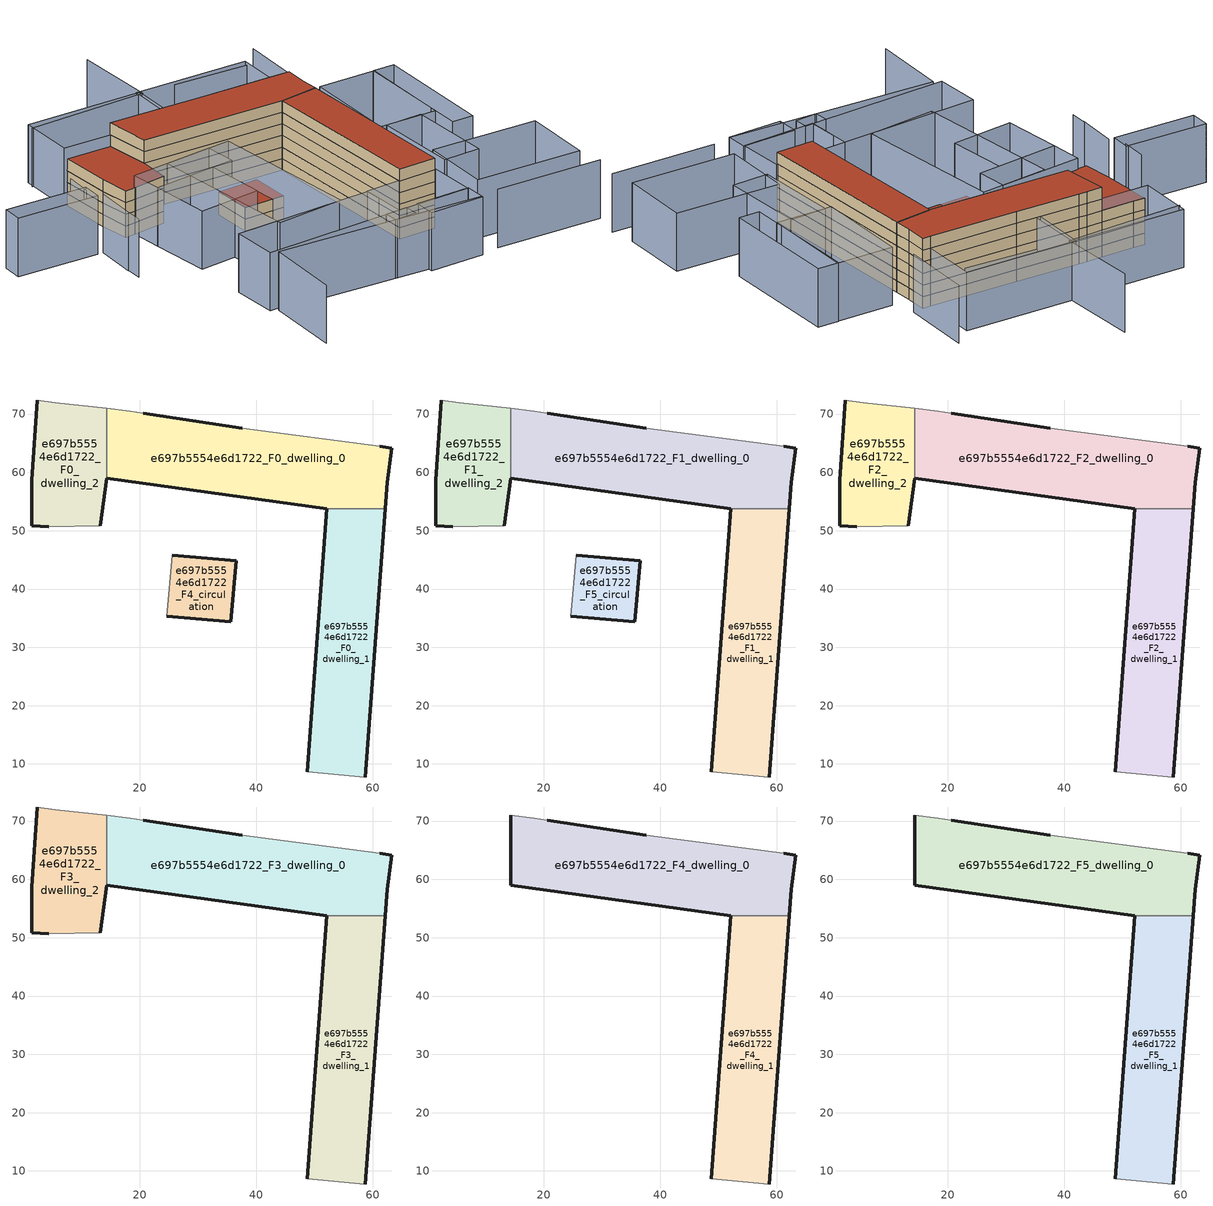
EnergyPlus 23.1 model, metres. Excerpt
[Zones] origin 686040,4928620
e697b5554e6d1722_F0_dwelling_0
 floor ground (EU_floor_Construction): 63.24,64.17 62.45,58.35 62.12,53.8 52.07,53.8 14.35,59.02 14.35,70.97 18.35,70.51 20.64,70.16 37.62,67.61 61.13,64.45 z0
 wall outside (EU_wall_Construction): 14.35,59.02 52.07,53.8 / 62.12,53.8 62.45,58.35 63.24,64.17 61.13,64.45 / 37.62,67.61 20.64,70.16 z0:3
 wall adiabatic (EU_wall_Construction): 20.64,70.16 18.35,70.51 14.35,70.97 / 61.13,64.45 37.62,67.61 z0:3
 wall to e697b5554e6d1722_F0_dwelling_2 (EU_wall_Construction): 14.35,70.97 14.35,59.02 z0:3
 wall to e697b5554e6d1722_F0_dwelling_1 (EU_wall_Construction): 52.07,53.8 62.12,53.8 z0:3
e697b5554e6d1722_F0_dwelling_1
 floor ground (EU_floor_Construction): 62.12,53.8 58.72,7.76 48.77,8.65 52.07,53.8 z0
 wall outside (EU_wall_Construction): 52.07,53.8 48.77,8.65 / 58.72,7.76 62.12,53.8 z0:3
 wall adiabatic (EU_wall_Construction): 48.77,8.65 58.72,7.76 z0:3
e697b5554e6d1722_F0_dwelling_2
 floor ground (EU_floor_Construction): 14.35,70.97 14.35,59.02 13.22,50.85 4.36,50.66 1.46,50.83 1.5,58.65 2.45,72.42 5.53,71.99 z0
 wall outside (EU_wall_Construction): 2.45,72.42 1.5,58.65 1.46,50.83 4.36,50.66 / 13.22,50.85 14.35,59.02 z0:3
 wall adiabatic (EU_wall_Construction): 14.35,70.97 5.53,71.99 2.45,72.42 / 4.36,50.66 13.22,50.85 z0:3
e697b5554e6d1722_F4_circulation
 floor ground (EU_floor_Construction): 36.51,44.84 35.57,34.35 24.66,35.33 25.6,45.82 z0
 wall outside (EU_wall_Construction): 24.66,35.33 35.57,34.35 36.51,44.84 25.6,45.82 z0:3
 wall adiabatic (EU_wall_Construction): 25.6,45.82 24.66,35.33 z0:3
e697b5554e6d1722_F1_dwelling_0
 floor to e697b5554e6d1722_F0_dwelling_0 (EU_floor_Construction): 63.24,64.17 62.45,58.35 62.12,53.8 52.07,53.8 14.35,59.02 14.35,70.97 18.35,70.51 20.64,70.16 37.62,67.61 61.13,64.45 z3
 wall outside (EU_wall_Construction): 14.35,59.02 52.07,53.8 / 62.12,53.8 62.45,58.35 63.24,64.17 61.13,64.45 / 37.62,67.61 20.64,70.16 z3:6
 wall adiabatic (EU_wall_Construction): 20.64,70.16 18.35,70.51 14.35,70.97 / 61.13,64.45 37.62,67.61 z3:6
 wall to e697b5554e6d1722_F1_dwelling_2 (EU_wall_Construction): 14.35,70.97 14.35,59.02 z3:6
 wall to e697b5554e6d1722_F1_dwelling_1 (EU_wall_Construction): 52.07,53.8 62.12,53.8 z3:6
e697b5554e6d1722_F1_dwelling_1
 floor to e697b5554e6d1722_F0_dwelling_1 (EU_floor_Construction): 62.12,53.8 58.72,7.76 48.77,8.65 52.07,53.8 z3
 wall outside (EU_wall_Construction): 52.07,53.8 48.77,8.65 / 58.72,7.76 62.12,53.8 z3:6
 wall adiabatic (EU_wall_Construction): 48.77,8.65 58.72,7.76 z3:6
e697b5554e6d1722_F1_dwelling_2
 floor to e697b5554e6d1722_F0_dwelling_2 (EU_floor_Construction): 14.35,70.97 14.35,59.02 13.22,50.85 4.36,50.66 1.46,50.83 1.5,58.65 2.45,72.42 5.53,71.99 z3
 wall outside (EU_wall_Construction): 2.45,72.42 1.5,58.65 1.46,50.83 4.36,50.66 / 13.22,50.85 14.35,59.02 z3:6
 wall adiabatic (EU_wall_Construction): 14.35,70.97 5.53,71.99 2.45,72.42 / 4.36,50.66 13.22,50.85 z3:6
e697b5554e6d1722_F5_circulation
 floor to e697b5554e6d1722_F4_circulation (EU_floor_Construction): 36.51,44.84 35.57,34.35 24.66,35.33 25.6,45.82 z3
 wall outside (EU_wall_Construction): 24.66,35.33 35.57,34.35 36.51,44.84 25.6,45.82 z3:6
 wall adiabatic (EU_wall_Construction): 25.6,45.82 24.66,35.33 z3:6
 roof outside (EU_roof_Construction): 35.57,34.35 36.51,44.84 25.6,45.82 24.66,35.33 z6
e697b5554e6d1722_F2_dwelling_0
 floor to e697b5554e6d1722_F1_dwelling_0 (EU_floor_Construction): 63.24,64.17 62.45,58.35 62.12,53.8 52.07,53.8 14.35,59.02 14.35,70.97 18.35,70.51 20.64,70.16 37.62,67.61 61.13,64.45 z6
 wall outside (EU_wall_Construction): 14.35,59.02 52.07,53.8 / 62.12,53.8 62.45,58.35 63.24,64.17 61.13,64.45 / 37.62,67.61 20.64,70.16 z6:9
 wall adiabatic (EU_wall_Construction): 20.64,70.16 18.35,70.51 14.35,70.97 / 61.13,64.45 37.62,67.61 z6:9
 wall to e697b5554e6d1722_F2_dwelling_2 (EU_wall_Construction): 14.35,70.97 14.35,59.02 z6:9
 wall to e697b5554e6d1722_F2_dwelling_1 (EU_wall_Construction): 52.07,53.8 62.12,53.8 z6:9
e697b5554e6d1722_F2_dwelling_1
 floor to e697b5554e6d1722_F1_dwelling_1 (EU_floor_Construction): 62.12,53.8 58.72,7.76 48.77,8.65 52.07,53.8 z6
 wall outside (EU_wall_Construction): 52.07,53.8 48.77,8.65 / 58.72,7.76 62.12,53.8 z6:9
 wall adiabatic (EU_wall_Construction): 48.77,8.65 58.72,7.76 z6:9
e697b5554e6d1722_F2_dwelling_2
 floor to e697b5554e6d1722_F1_dwelling_2 (EU_floor_Construction): 14.35,70.97 14.35,59.02 13.22,50.85 4.36,50.66 1.46,50.83 1.5,58.65 2.45,72.42 5.53,71.99 z6
 wall outside (EU_wall_Construction): 2.45,72.42 1.5,58.65 1.46,50.83 4.36,50.66 / 13.22,50.85 14.35,59.02 z6:9
 wall adiabatic (EU_wall_Construction): 14.35,70.97 5.53,71.99 2.45,72.42 / 4.36,50.66 13.22,50.85 z6:9
e697b5554e6d1722_F3_dwelling_0
 floor to e697b5554e6d1722_F2_dwelling_0 (EU_floor_Construction): 63.24,64.17 62.45,58.35 62.12,53.8 52.07,53.8 14.35,59.02 14.35,70.97 18.35,70.51 20.64,70.16 37.62,67.61 61.13,64.45 z9
 wall outside (EU_wall_Construction): 14.35,59.02 52.07,53.8 / 62.12,53.8 62.45,58.35 63.24,64.17 61.13,64.45 / 37.62,67.61 20.64,70.16 z9:12
 wall adiabatic (EU_wall_Construction): 20.64,70.16 18.35,70.51 14.35,70.97 / 61.13,64.45 37.62,67.61 z9:12
 wall to e697b5554e6d1722_F3_dwelling_2 (EU_wall_Construction): 14.35,70.97 14.35,59.02 z9:12
 wall to e697b5554e6d1722_F3_dwelling_1 (EU_wall_Construction): 52.07,53.8 62.12,53.8 z9:12
e697b5554e6d1722_F3_dwelling_1
 floor to e697b5554e6d1722_F2_dwelling_1 (EU_floor_Construction): 62.12,53.8 58.72,7.76 48.77,8.65 52.07,53.8 z9
 wall outside (EU_wall_Construction): 52.07,53.8 48.77,8.65 / 58.72,7.76 62.12,53.8 z9:12
 wall adiabatic (EU_wall_Construction): 48.77,8.65 58.72,7.76 z9:12
e697b5554e6d1722_F3_dwelling_2
 floor to e697b5554e6d1722_F2_dwelling_2 (EU_floor_Construction): 14.35,70.97 14.35,59.02 13.22,50.85 4.36,50.66 1.46,50.83 1.5,58.65 2.45,72.42 5.53,71.99 z9
 wall outside (EU_wall_Construction): 2.45,72.42 1.5,58.65 1.46,50.83 4.36,50.66 / 13.22,50.85 14.35,59.02 z9:12
 wall adiabatic (EU_wall_Construction): 14.35,70.97 5.53,71.99 2.45,72.42 / 4.36,50.66 13.22,50.85 z9:12
 roof outside (EU_roof_Construction): 13.22,50.85 14.35,59.02 14.35,70.97 5.53,71.99 2.45,72.42 1.5,58.65 1.46,50.83 4.36,50.66 z12
e697b5554e6d1722_F4_dwelling_0
 floor to e697b5554e6d1722_F3_dwelling_0 (EU_floor_Construction): 63.24,64.17 62.45,58.35 62.12,53.8 52.07,53.8 14.35,59.02 14.35,70.97 18.35,70.51 20.64,70.16 37.62,67.61 61.13,64.45 z12
 wall outside (EU_wall_Construction): 14.35,70.97 14.35,59.02 52.07,53.8 / 62.12,53.8 62.45,58.35 63.24,64.17 61.13,64.45 / 37.62,67.61 20.64,70.16 z12:15
 wall adiabatic (EU_wall_Construction): 20.64,70.16 18.35,70.51 14.35,70.97 / 61.13,64.45 37.62,67.61 z12:15
 wall to e697b5554e6d1722_F4_dwelling_1 (EU_wall_Construction): 52.07,53.8 62.12,53.8 z12:15
e697b5554e6d1722_F4_dwelling_1
 floor to e697b5554e6d1722_F3_dwelling_1 (EU_floor_Construction): 62.12,53.8 58.72,7.76 48.77,8.65 52.07,53.8 z12
 wall outside (EU_wall_Construction): 52.07,53.8 48.77,8.65 / 58.72,7.76 62.12,53.8 z12:15
 wall adiabatic (EU_wall_Construction): 48.77,8.65 58.72,7.76 z12:15
e697b5554e6d1722_F5_dwelling_0
 floor to e697b5554e6d1722_F4_dwelling_0 (EU_floor_Construction): 63.24,64.17 62.45,58.35 62.12,53.8 52.07,53.8 14.35,59.02 14.35,70.97 18.35,70.51 20.64,70.16 37.62,67.61 61.13,64.45 z15
 wall outside (EU_wall_Construction): 14.35,70.97 14.35,59.02 52.07,53.8 / 62.12,53.8 62.45,58.35 63.24,64.17 61.13,64.45 / 37.62,67.61 20.64,70.16 z15:18
 wall adiabatic (EU_wall_Construction): 20.64,70.16 18.35,70.51 14.35,70.97 / 61.13,64.45 37.62,67.61 z15:18
 wall to e697b5554e6d1722_F5_dwelling_1 (EU_wall_Construction): 52.07,53.8 62.12,53.8 z15:18
 roof outside (EU_roof_Construction): 62.12,53.8 62.45,58.35 63.24,64.17 61.13,64.45 37.62,67.61 20.64,70.16 18.35,70.51 14.35,70.97 14.35,59.02 52.07,53.8 z18
e697b5554e6d1722_F5_dwelling_1
 floor to e697b5554e6d1722_F4_dwelling_1 (EU_floor_Construction): 62.12,53.8 58.72,7.76 48.77,8.65 52.07,53.8 z15
 wall outside (EU_wall_Construction): 52.07,53.8 48.77,8.65 / 58.72,7.76 62.12,53.8 z15:18
 wall adiabatic (EU_wall_Construction): 48.77,8.65 58.72,7.76 z15:18
 roof outside (EU_roof_Construction): 58.72,7.76 62.12,53.8 52.07,53.8 48.77,8.65 z18
shading: 63.02,-9.55 91.05,-13.29 / -0.05,-21.57 3.24,-1.09 / 3.24,-1.09 57.83,-9.85 / -9.21,37.69 -9.95,33.1 / -7.61,48.3 -9.38,37.39 / -7.84,59.34 -9.05,52.56 / 66.15,64.35 69.01,83.46 / 61.99,77.74 42.82,81.03 / 36.14,104.19 34.28,82.57 / 34.28,82.57 2.83,85.27 / 57.88,-10.17 43.49,-8.79 / 43.49,-8.79 44.05,-2.96 / 44.05,-2.96 58.44,-4.35 / 58.44,-4.35 57.88,-10.17 / 34.74,-6.18 34.92,-2.6 / 34.92,-2.6 40.75,-2.89 / 40.75,-2.89 40.57,-6.47 / 40.57,-6.47 34.74,-6.18 / 38.56,-2.95 39.51,9.51 / 39.51,9.51 59.14,8.01 / 59.14,8.01 58.19,-4.45 / 58.19,-4.45 38.56,-2.95 / 93.31,12.06 90.63,-6.72 / 90.63,-6.72 62.71,-2.74 / 62.71,-2.74 65.39,16.05 / 65.39,16.05 93.31,12.06 / 2.36,12.05 39.48,9.39 / 39.48,9.39 38.6,-2.86 / 38.6,-2.86 1.48,-0.2 / 1.48,-0.2 2.36,12.05 / 65.85,32.85 75.58,32.05 / 75.58,32.05 73.73,9.52 / 73.73,9.52 64,10.32 / 64,10.32 65.85,32.85 / 32.57,50.41 31.9,9.97 / 31.9,9.97 13.53,10.27 / 13.53,10.27 14.2,50.71 / 14.2,50.71 32.57,50.41 / 3.93,26.71 4.21,42.72 / 4.21,42.72 20.92,42.42 / 20.92,42.42 20.63,26.41 / 20.63,26.41 3.93,26.71 / 87.86,55.76 84.06,23.46 / 84.06,23.46 78.45,24.12 / 78.45,24.12 82.25,56.42 / 82.25,56.42 87.86,55.76 / 67.4,58.3 82.45,56.39 / 82.45,56.39 79.26,31.15 / 79.26,31.15 64.21,33.05 / 64.21,33.05 67.4,58.3 / 26.61,42.35 4.22,42.69 / 4.22,42.69 4.35,50.98 / 4.35,50.98 26.74,50.64 / 26.74,50.64 26.61,42.35 / -30.66,51.68 -29.9,56.86 / -29.9,56.86 -8.25,53.71 / -8.25,53.71 -9,48.53 / -9,48.53 -30.66,51.68 / 61.13,64.45 31.16,68.47 / 31.16,68.47 33.19,83.61 / 33.19,83.61 63.16,79.58 / 63.16,79.58 61.13,64.45 / 32.15,68.44 1.5,72.52 / 1.5,72.52 3.48,87.37 / 3.48,87.37 34.12,83.29 / 34.12,83.29 32.15,68.44 z0:15
[Building]
EU S2 Campaign: North Axis=0; Terrain=City; Solar Distribution=FullExterior
[Site:Location]
Bologna: Latitude=44.5; Longitude=11.25; Time Zone=1; Elevation=37
[SizingPeriod:WeatherFileDays]
AnnualSizingPeriod: Begin Month=1; Begin Day of Month=1; End Month=12; End Day of Month=31; Day of Week for Start Day=Monday; Use Weather File Daylight Saving Period=No; Use Weather File Rain and Snow Indicators=No
[MATERIAL]
EU_InternalMass_Material: Roughness=MediumRough; Thickness=0.1; Conductivity=1; Density=1800; Specific Heat=900; Thermal Absorptance=0.9; Solar Absorptance=0.7; Visible Absorptance=0.7
[MATERIAL:NOMASS] Roughness=MediumRough; Thermal Absorptance=0.9; Solar Absorptance=0.7; Visible Absorptance=0.7
Name | Thermal Resistance
EU_wall_NoMass | 0.905828
EU_roof_NoMass | 0.37593
EU_floor_NoMass | 0.67114
[CONSTRUCTION]
EU_wall_Construction: EU_wall_NoMass
EU_roof_Construction: EU_roof_NoMass
EU_floor_Construction: EU_floor_NoMass
EU_InternalMass_Construction: EU_InternalMass_Material
[ZONE] Type=1; Multiplier=1; Ceiling Height=autocalculate; Floor Area=autocalculate; Part of Total Floor Area=Yes
Name | Volume
e697b5554e6d1722_F0_dwelling_0; e697b5554e6d1722_F1_dwelling_0; e697b5554e6d1722_F2_dwelling_0; e697b5554e6d1722_F3_dwelling_0; e697b5554e6d1722_F4_dwelling_0; e697b5554e6d1722_F5_dwelling_0 | 1699.07
e697b5554e6d1722_F0_dwelling_1; e697b5554e6d1722_F1_dwelling_1; e697b5554e6d1722_F2_dwelling_1; e697b5554e6d1722_F3_dwelling_1; e697b5554e6d1722_F4_dwelling_1; e697b5554e6d1722_F5_dwelling_1 | 1371.91
e697b5554e6d1722_F0_dwelling_2 | 775.074
e697b5554e6d1722_F1_dwelling_2; e697b5554e6d1722_F2_dwelling_2; e697b5554e6d1722_F3_dwelling_2 | 775.073
e697b5554e6d1722_F4_circulation; e697b5554e6d1722_F5_circulation | 346.122
[INTERNALMASS] Construction=EU_InternalMass_Construction
Name | Zone or ZoneList | Surface Area
e697b5554e6d1722_F0_dwelling_0_EU_InternalMass | e697b5554e6d1722_F0_dwelling_0 | 566.356
e697b5554e6d1722_F0_dwelling_1_EU_InternalMass | e697b5554e6d1722_F0_dwelling_1 | 457.303
e697b5554e6d1722_F0_dwelling_2_EU_InternalMass | e697b5554e6d1722_F0_dwelling_2 | 258.358
e697b5554e6d1722_F1_dwelling_0_EU_InternalMass | e697b5554e6d1722_F1_dwelling_0 | 566.356
e697b5554e6d1722_F1_dwelling_1_EU_InternalMass | e697b5554e6d1722_F1_dwelling_1 | 457.303
e697b5554e6d1722_F1_dwelling_2_EU_InternalMass | e697b5554e6d1722_F1_dwelling_2 | 258.358
e697b5554e6d1722_F2_dwelling_0_EU_InternalMass | e697b5554e6d1722_F2_dwelling_0 | 566.356
e697b5554e6d1722_F2_dwelling_1_EU_InternalMass | e697b5554e6d1722_F2_dwelling_1 | 457.303
e697b5554e6d1722_F2_dwelling_2_EU_InternalMass | e697b5554e6d1722_F2_dwelling_2 | 258.358
e697b5554e6d1722_F3_dwelling_0_EU_InternalMass | e697b5554e6d1722_F3_dwelling_0 | 566.356
e697b5554e6d1722_F3_dwelling_1_EU_InternalMass | e697b5554e6d1722_F3_dwelling_1 | 457.303
e697b5554e6d1722_F3_dwelling_2_EU_InternalMass | e697b5554e6d1722_F3_dwelling_2 | 258.358
e697b5554e6d1722_F4_dwelling_0_EU_InternalMass | e697b5554e6d1722_F4_dwelling_0 | 583.279
e697b5554e6d1722_F4_dwelling_1_EU_InternalMass | e697b5554e6d1722_F4_dwelling_1 | 583.279
e697b5554e6d1722_F5_dwelling_0_EU_InternalMass | e697b5554e6d1722_F5_dwelling_0 | 583.279
e697b5554e6d1722_F5_dwelling_1_EU_InternalMass | e697b5554e6d1722_F5_dwelling_1 | 583.279
[OTHEREQUIPMENT] Fuel Type=Electricity; Design Level Calculation Method=Watts/Area; Power per Zone Floor Area=1; Fraction Latent=0; Fraction Radiant=0; Fraction Lost=0; Carbon Dioxide Generation Rate=0; EndUse Subcategory=EU_Step8_InternalGains
Name | Zone or ZoneList or Space or SpaceList | Schedule
EU_Step8_InternalGain_e697b5554e6d1722_F0_dwelling_0_f000 | e697b5554e6d1722_F0_dwelling_0 | EU_Step8_GainSchedule_e697b5554e6d1722_F0_dwelling_0_f000
EU_Step8_InternalGain_e697b5554e6d1722_F0_dwelling_1_f000 | e697b5554e6d1722_F0_dwelling_1 | EU_Step8_GainSchedule_e697b5554e6d1722_F0_dwelling_1_f000
EU_Step8_InternalGain_e697b5554e6d1722_F0_dwelling_2_f000 | e697b5554e6d1722_F0_dwelling_2 | EU_Step8_GainSchedule_e697b5554e6d1722_F0_dwelling_2_f000
EU_Step8_InternalGain_e697b5554e6d1722_F1_dwelling_0_f000 | e697b5554e6d1722_F1_dwelling_0 | EU_Step8_GainSchedule_e697b5554e6d1722_F1_dwelling_0_f000
EU_Step8_InternalGain_e697b5554e6d1722_F1_dwelling_1_f000 | e697b5554e6d1722_F1_dwelling_1 | EU_Step8_GainSchedule_e697b5554e6d1722_F1_dwelling_1_f000
EU_Step8_InternalGain_e697b5554e6d1722_F1_dwelling_2_f000 | e697b5554e6d1722_F1_dwelling_2 | EU_Step8_GainSchedule_e697b5554e6d1722_F1_dwelling_2_f000
EU_Step8_InternalGain_e697b5554e6d1722_F2_dwelling_0_f000 | e697b5554e6d1722_F2_dwelling_0 | EU_Step8_GainSchedule_e697b5554e6d1722_F2_dwelling_0_f000
EU_Step8_InternalGain_e697b5554e6d1722_F2_dwelling_1_f000 | e697b5554e6d1722_F2_dwelling_1 | EU_Step8_GainSchedule_e697b5554e6d1722_F2_dwelling_1_f000
EU_Step8_InternalGain_e697b5554e6d1722_F2_dwelling_2_f000 | e697b5554e6d1722_F2_dwelling_2 | EU_Step8_GainSchedule_e697b5554e6d1722_F2_dwelling_2_f000
EU_Step8_InternalGain_e697b5554e6d1722_F3_dwelling_0_f000 | e697b5554e6d1722_F3_dwelling_0 | EU_Step8_GainSchedule_e697b5554e6d1722_F3_dwelling_0_f000
EU_Step8_InternalGain_e697b5554e6d1722_F3_dwelling_1_f000 | e697b5554e6d1722_F3_dwelling_1 | EU_Step8_GainSchedule_e697b5554e6d1722_F3_dwelling_1_f000
EU_Step8_InternalGain_e697b5554e6d1722_F3_dwelling_2_f000 | e697b5554e6d1722_F3_dwelling_2 | EU_Step8_GainSchedule_e697b5554e6d1722_F3_dwelling_2_f000
EU_Step8_InternalGain_e697b5554e6d1722_F4_dwelling_0_f000 | e697b5554e6d1722_F4_dwelling_0 | EU_Step8_GainSchedule_e697b5554e6d1722_F4_dwelling_0_f000
EU_Step8_InternalGain_e697b5554e6d1722_F4_dwelling_1_f000 | e697b5554e6d1722_F4_dwelling_1 | EU_Step8_GainSchedule_e697b5554e6d1722_F4_dwelling_1_f000
EU_Step8_InternalGain_e697b5554e6d1722_F5_dwelling_0_f000 | e697b5554e6d1722_F5_dwelling_0 | EU_Step8_GainSchedule_e697b5554e6d1722_F5_dwelling_0_f000
EU_Step8_InternalGain_e697b5554e6d1722_F5_dwelling_1_f000 | e697b5554e6d1722_F5_dwelling_1 | EU_Step8_GainSchedule_e697b5554e6d1722_F5_dwelling_1_f000
[ZONEINFILTRATION:DESIGNFLOWRATE] Schedule=EU_AlwaysOn; Design Flow Rate Calculation Method=Flow/Area; Flow Rate per Floor Area=0.0005; Constant Term Coefficient=1; Temperature Term Coefficient=0; Velocity Term Coefficient=0; Velocity Squared Term Coefficient=0
Name | Zone or ZoneList or Space or SpaceList
EU_Circulation_Infiltration_e697b5554e6d1722_F4_circulation | e697b5554e6d1722_F4_circulation
EU_Circulation_Infiltration_e697b5554e6d1722_F5_circulation | e697b5554e6d1722_F5_circulation
[ZONEVENTILATION:DESIGNFLOWRATE] Schedule=EU_AlwaysOn; Design Flow Rate Calculation Method=AirChanges/Hour; Air Changes per Hour=0.73129; Ventilation Type=Natural; Fan Pressure Rise=0; Fan Total Efficiency=1; Constant Term Coefficient=1; Temperature Term Coefficient=0; Velocity Term Coefficient=0; Velocity Squared Term Coefficient=0; Minimum Indoor Temperature=-100; Maximum Indoor Temperature=100; Delta Temperature=-100; Minimum Outdoor Temperature=-100; Maximum Outdoor Temperature=100; Maximum Wind Speed=40
Name | Zone or ZoneList or Space or SpaceList
EU_ConstantAir_e697b5554e6d1722_F0_dwelling_0 | e697b5554e6d1722_F0_dwelling_0
EU_ConstantAir_e697b5554e6d1722_F0_dwelling_1 | e697b5554e6d1722_F0_dwelling_1
EU_ConstantAir_e697b5554e6d1722_F0_dwelling_2 | e697b5554e6d1722_F0_dwelling_2
EU_ConstantAir_e697b5554e6d1722_F1_dwelling_0 | e697b5554e6d1722_F1_dwelling_0
EU_ConstantAir_e697b5554e6d1722_F1_dwelling_1 | e697b5554e6d1722_F1_dwelling_1
EU_ConstantAir_e697b5554e6d1722_F1_dwelling_2 | e697b5554e6d1722_F1_dwelling_2
EU_ConstantAir_e697b5554e6d1722_F2_dwelling_0 | e697b5554e6d1722_F2_dwelling_0
EU_ConstantAir_e697b5554e6d1722_F2_dwelling_1 | e697b5554e6d1722_F2_dwelling_1
EU_ConstantAir_e697b5554e6d1722_F2_dwelling_2 | e697b5554e6d1722_F2_dwelling_2
EU_ConstantAir_e697b5554e6d1722_F3_dwelling_0 | e697b5554e6d1722_F3_dwelling_0
EU_ConstantAir_e697b5554e6d1722_F3_dwelling_1 | e697b5554e6d1722_F3_dwelling_1
EU_ConstantAir_e697b5554e6d1722_F3_dwelling_2 | e697b5554e6d1722_F3_dwelling_2
EU_ConstantAir_e697b5554e6d1722_F4_dwelling_0 | e697b5554e6d1722_F4_dwelling_0
EU_ConstantAir_e697b5554e6d1722_F4_dwelling_1 | e697b5554e6d1722_F4_dwelling_1
EU_ConstantAir_e697b5554e6d1722_F5_dwelling_0 | e697b5554e6d1722_F5_dwelling_0
EU_ConstantAir_e697b5554e6d1722_F5_dwelling_1 | e697b5554e6d1722_F5_dwelling_1
[HVACTEMPLATE:THERMOSTAT] Constant Heating Setpoint=20; Constant Cooling Setpoint=50
EU_HeatOnly_e697b5554e6d1722_F0_dwelling_0; EU_HeatOnly_e697b5554e6d1722_F0_dwelling_1; EU_HeatOnly_e697b5554e6d1722_F0_dwelling_2; EU_HeatOnly_e697b5554e6d1722_F1_dwelling_0; EU_HeatOnly_e697b5554e6d1722_F1_dwelling_1; EU_HeatOnly_e697b5554e6d1722_F1_dwelling_2; EU_HeatOnly_e697b5554e6d1722_F2_dwelling_0; EU_HeatOnly_e697b5554e6d1722_F2_dwelling_1; EU_HeatOnly_e697b5554e6d1722_F2_dwelling_2; EU_HeatOnly_e697b5554e6d1722_F3_dwelling_0; EU_HeatOnly_e697b5554e6d1722_F3_dwelling_1; EU_HeatOnly_e697b5554e6d1722_F3_dwelling_2; EU_HeatOnly_e697b5554e6d1722_F4_dwelling_0; EU_HeatOnly_e697b5554e6d1722_F4_dwelling_1; EU_HeatOnly_e697b5554e6d1722_F5_dwelling_0; EU_HeatOnly_e697b5554e6d1722_F5_dwelling_1
[HVACTEMPLATE:ZONE:IDEALLOADSAIRSYSTEM] System Availability Schedule=EU_AlwaysOn; Maximum Heating Supply Air Temperature=50; Minimum Cooling Supply Air Temperature=13; Maximum Heating Supply Air Humidity Ratio=0.0156; Minimum Cooling Supply Air Humidity Ratio=0.0077; Heating Limit=NoLimit; Cooling Limit=NoLimit; Heating Availability Schedule=EU_AlwaysOn; Cooling Availability Schedule=EU_CoolingOff; Dehumidification Control Type=ConstantSensibleHeatRatio; Cooling Sensible Heat Ratio=0.7; Dehumidification Setpoint=60; Humidification Control Type=None; Humidification Setpoint=30; Outdoor Air Method=None; Outdoor Air Flow Rate per Person=0.00944; Outdoor Air Flow Rate per Zone Floor Area=0; Outdoor Air Flow Rate per Zone=0; Demand Controlled Ventilation Type=None; Outdoor Air Economizer Type=NoEconomizer; Heat Recovery Type=None; Sensible Heat Recovery Effectiveness=0.7; Latent Heat Recovery Effectiveness=0.65
Name | Template Thermostat
e697b5554e6d1722_F0_dwelling_0 | EU_HeatOnly_e697b5554e6d1722_F0_dwelling_0
e697b5554e6d1722_F0_dwelling_1 | EU_HeatOnly_e697b5554e6d1722_F0_dwelling_1
e697b5554e6d1722_F0_dwelling_2 | EU_HeatOnly_e697b5554e6d1722_F0_dwelling_2
e697b5554e6d1722_F1_dwelling_0 | EU_HeatOnly_e697b5554e6d1722_F1_dwelling_0
e697b5554e6d1722_F1_dwelling_1 | EU_HeatOnly_e697b5554e6d1722_F1_dwelling_1
e697b5554e6d1722_F1_dwelling_2 | EU_HeatOnly_e697b5554e6d1722_F1_dwelling_2
e697b5554e6d1722_F2_dwelling_0 | EU_HeatOnly_e697b5554e6d1722_F2_dwelling_0
e697b5554e6d1722_F2_dwelling_1 | EU_HeatOnly_e697b5554e6d1722_F2_dwelling_1
e697b5554e6d1722_F2_dwelling_2 | EU_HeatOnly_e697b5554e6d1722_F2_dwelling_2
e697b5554e6d1722_F3_dwelling_0 | EU_HeatOnly_e697b5554e6d1722_F3_dwelling_0
e697b5554e6d1722_F3_dwelling_1 | EU_HeatOnly_e697b5554e6d1722_F3_dwelling_1
e697b5554e6d1722_F3_dwelling_2 | EU_HeatOnly_e697b5554e6d1722_F3_dwelling_2
e697b5554e6d1722_F4_dwelling_0 | EU_HeatOnly_e697b5554e6d1722_F4_dwelling_0
e697b5554e6d1722_F4_dwelling_1 | EU_HeatOnly_e697b5554e6d1722_F4_dwelling_1
e697b5554e6d1722_F5_dwelling_0 | EU_HeatOnly_e697b5554e6d1722_F5_dwelling_0
e697b5554e6d1722_F5_dwelling_1 | EU_HeatOnly_e697b5554e6d1722_F5_dwelling_1
[SIZING:ZONE] Zone Cooling Design Supply Air Temperature Input Method=SupplyAirTemperature; Zone Cooling Design Supply Air Temperature=13; Zone Heating Design Supply Air Temperature Input Method=SupplyAirTemperature; Zone Heating Design Supply Air Temperature=50; Zone Cooling Design Supply Air Humidity Ratio=0.008; Zone Heating Design Supply Air Humidity Ratio=0.008; Cooling Design Air Flow Method=DesignDay; Cooling Design Air Flow Rate=0; Cooling Minimum Air Flow per Zone Floor Area=0.000762; Cooling Minimum Air Flow=0; Cooling Minimum Air Flow Fraction=0.2; Heating Design Air Flow Method=DesignDay; Heating Design Air Flow Rate=0; Heating Maximum Air Flow per Zone Floor Area=0.002032; Heating Maximum Air Flow=0.141576; Heating Maximum Air Flow Fraction=0.3; Account for Dedicated Outdoor Air System=No; Dedicated Outdoor Air System Control Strategy=NeutralSupplyAir; Dedicated Outdoor Air Low Setpoint Temperature for Design=autosize; Dedicated Outdoor Air High Setpoint Temperature for Design=autosize; Zone Load Sizing Method=Sensible Load Only No Latent Load; Zone Latent Cooling Design Supply Air Humidity Ratio Input Method=HumidityRatioDifference; Zone Cooling Design Supply Air Humidity Ratio Difference=0.005; Zone Latent Heating Design Supply Air Humidity Ratio Input Method=HumidityRatioDifference; Zone Humidification Design Supply Air Humidity Ratio Difference=0.005
e697b5554e6d1722_F0_dwelling_0; e697b5554e6d1722_F0_dwelling_1; e697b5554e6d1722_F0_dwelling_2; e697b5554e6d1722_F1_dwelling_0; e697b5554e6d1722_F1_dwelling_1; e697b5554e6d1722_F1_dwelling_2; e697b5554e6d1722_F2_dwelling_0; e697b5554e6d1722_F2_dwelling_1; e697b5554e6d1722_F2_dwelling_2; e697b5554e6d1722_F3_dwelling_0; e697b5554e6d1722_F3_dwelling_1; e697b5554e6d1722_F3_dwelling_2; e697b5554e6d1722_F4_dwelling_0; e697b5554e6d1722_F4_dwelling_1; e697b5554e6d1722_F5_dwelling_0; e697b5554e6d1722_F5_dwelling_1
[SCHEDULE:CONSTANT]
Name | Hourly Value
EU_AlwaysOn | 1
EU_CoolingOff | 0
[SCHEDULE:FILE] Column Number=1; Rows to Skip at Top=0; Number of Hours of Data=8760; Column Separator=Comma; Interpolate to Timestep=No; Minutes per Item=60; Adjust Schedule for Daylight Savings=Yes
Name | File
EU_Step8_GainSchedule_e697b5554e6d1722_F0_dwelling_0_f000 | ../../schedules/e697b5554e6d1722/e697b5554e6d1722_F0_dwelling_0_f000_gain.csv
EU_Step8_GainSchedule_e697b5554e6d1722_F0_dwelling_1_f000 | ../../schedules/e697b5554e6d1722/e697b5554e6d1722_F0_dwelling_1_f000_gain.csv
EU_Step8_GainSchedule_e697b5554e6d1722_F0_dwelling_2_f000 | ../../schedules/e697b5554e6d1722/e697b5554e6d1722_F0_dwelling_2_f000_gain.csv
EU_Step8_GainSchedule_e697b5554e6d1722_F1_dwelling_0_f000 | ../../schedules/e697b5554e6d1722/e697b5554e6d1722_F1_dwelling_0_f000_gain.csv
EU_Step8_GainSchedule_e697b5554e6d1722_F1_dwelling_1_f000 | ../../schedules/e697b5554e6d1722/e697b5554e6d1722_F1_dwelling_1_f000_gain.csv
EU_Step8_GainSchedule_e697b5554e6d1722_F1_dwelling_2_f000 | ../../schedules/e697b5554e6d1722/e697b5554e6d1722_F1_dwelling_2_f000_gain.csv
EU_Step8_GainSchedule_e697b5554e6d1722_F2_dwelling_0_f000 | ../../schedules/e697b5554e6d1722/e697b5554e6d1722_F2_dwelling_0_f000_gain.csv
EU_Step8_GainSchedule_e697b5554e6d1722_F2_dwelling_1_f000 | ../../schedules/e697b5554e6d1722/e697b5554e6d1722_F2_dwelling_1_f000_gain.csv
EU_Step8_GainSchedule_e697b5554e6d1722_F2_dwelling_2_f000 | ../../schedules/e697b5554e6d1722/e697b5554e6d1722_F2_dwelling_2_f000_gain.csv
EU_Step8_GainSchedule_e697b5554e6d1722_F3_dwelling_0_f000 | ../../schedules/e697b5554e6d1722/e697b5554e6d1722_F3_dwelling_0_f000_gain.csv
EU_Step8_GainSchedule_e697b5554e6d1722_F3_dwelling_1_f000 | ../../schedules/e697b5554e6d1722/e697b5554e6d1722_F3_dwelling_1_f000_gain.csv
EU_Step8_GainSchedule_e697b5554e6d1722_F3_dwelling_2_f000 | ../../schedules/e697b5554e6d1722/e697b5554e6d1722_F3_dwelling_2_f000_gain.csv
EU_Step8_GainSchedule_e697b5554e6d1722_F4_dwelling_0_f000 | ../../schedules/e697b5554e6d1722/e697b5554e6d1722_F4_dwelling_0_f000_gain.csv
EU_Step8_GainSchedule_e697b5554e6d1722_F4_dwelling_1_f000 | ../../schedules/e697b5554e6d1722/e697b5554e6d1722_F4_dwelling_1_f000_gain.csv
EU_Step8_GainSchedule_e697b5554e6d1722_F5_dwelling_0_f000 | ../../schedules/e697b5554e6d1722/e697b5554e6d1722_F5_dwelling_0_f000_gain.csv
EU_Step8_GainSchedule_e697b5554e6d1722_F5_dwelling_1_f000 | ../../schedules/e697b5554e6d1722/e697b5554e6d1722_F5_dwelling_1_f000_gain.csv
